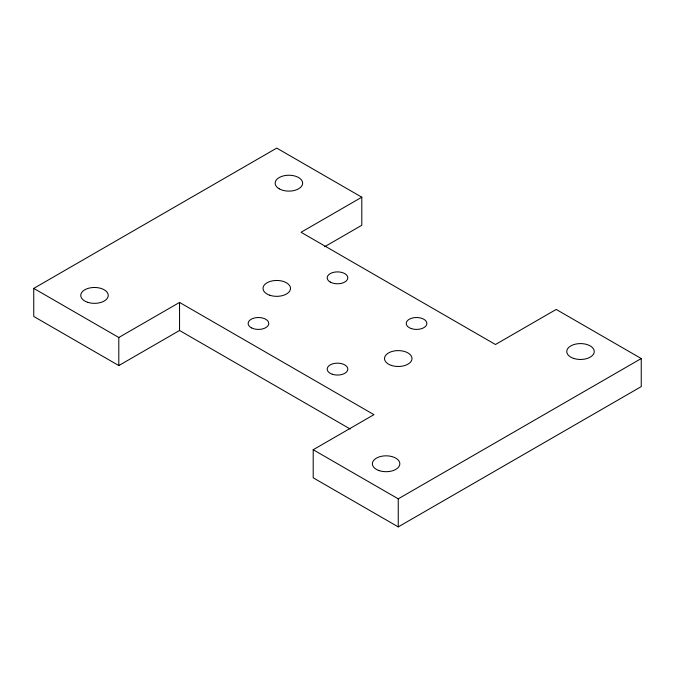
<?xml version="1.0" encoding="UTF-8"?>
<svg xmlns="http://www.w3.org/2000/svg" width="675" height="675" viewBox="0 0 675 675"><rect width="100%" height="100%" fill="white"/><g stroke="black" fill="none" stroke-linecap="round" stroke-linejoin="round"><path stroke-width="1.01" d="M350.224 429.022L179.55 330.488L118.8 365.563L33.75 316.457L33.75 288.394L276.75 148.103L361.8 197.201L361.8 225.264L324.624 246.729M33.75 288.394L118.8 337.5L179.55 302.425L373.95 414.661L313.2 449.736L313.2 477.799L398.25 526.897L641.25 386.606L641.25 358.543L556.2 309.437L495.45 344.512L301.05 232.276L361.8 197.201M313.2 449.736L398.25 498.842L641.25 358.543M398.25 498.842L398.25 526.897M179.55 302.425L179.55 330.488M118.8 337.5L118.8 365.563M379.223 470.635A13.745 7.94 0 0 0 399.845 463.767A13.745 7.94 0 0 0 379.223 456.891A13.745 7.94 0 0 0 379.223 470.635M573.623 358.4A13.745 7.94 0 0 0 594.245 351.532A13.745 7.94 0 0 0 573.623 344.655A13.745 7.94 0 0 0 573.623 358.4M279.18 188.789A13.745 7.94 0 0 0 302.181 185.228A13.745 7.94 0 0 0 285.339 175.508A13.745 7.94 0 0 0 279.18 188.789M87.623 302.282A13.745 7.94 0 0 0 108.245 295.414A13.745 7.94 0 0 0 87.623 288.537A13.745 7.94 0 0 0 87.623 302.282M330.21 282.04A10.311 5.948 0 0 0 347.456 279.374A10.311 5.948 0 0 0 334.834 272.084A10.311 5.948 0 0 0 330.21 282.04M411.396 328.624A10.311 5.948 0 0 0 426.862 323.468A10.311 5.948 0 0 0 411.396 318.313A10.311 5.948 0 0 0 411.396 328.624M332.345 374.262A10.311 5.948 0 0 0 347.811 369.107A10.311 5.948 0 0 0 332.345 363.952A10.311 5.948 0 0 0 332.345 374.262M251.615 327.923A10.311 5.948 0 0 0 268.557 324.658A10.311 5.948 0 0 0 255.184 317.824A10.311 5.948 0 0 0 251.615 327.923M269.873 295.27A13.745 7.94 0 0 0 290.495 288.394A13.745 7.94 0 0 0 269.873 281.526A13.745 7.94 0 0 0 269.873 295.27M391.373 365.42A13.745 7.94 0 0 0 411.995 358.543A13.745 7.94 0 0 0 391.373 351.675A13.745 7.94 0 0 0 391.373 365.42"/></g></svg>
